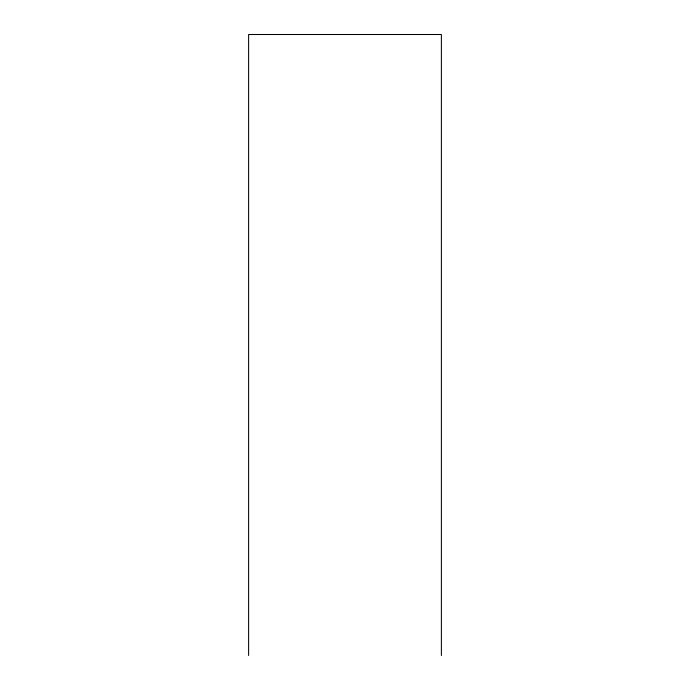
<?xml version="1.0" encoding="UTF-8"?>
<svg xmlns="http://www.w3.org/2000/svg" width="690" height="690" viewBox="0 0 690 690"><rect width="100%" height="100%" fill="white"/><g stroke="black" fill="none" stroke-linecap="round" stroke-linejoin="round"><path stroke-width="1.03" d="M441.384 655.5L441.384 34.5L248.616 34.5L248.616 655.5"/></g></svg>
